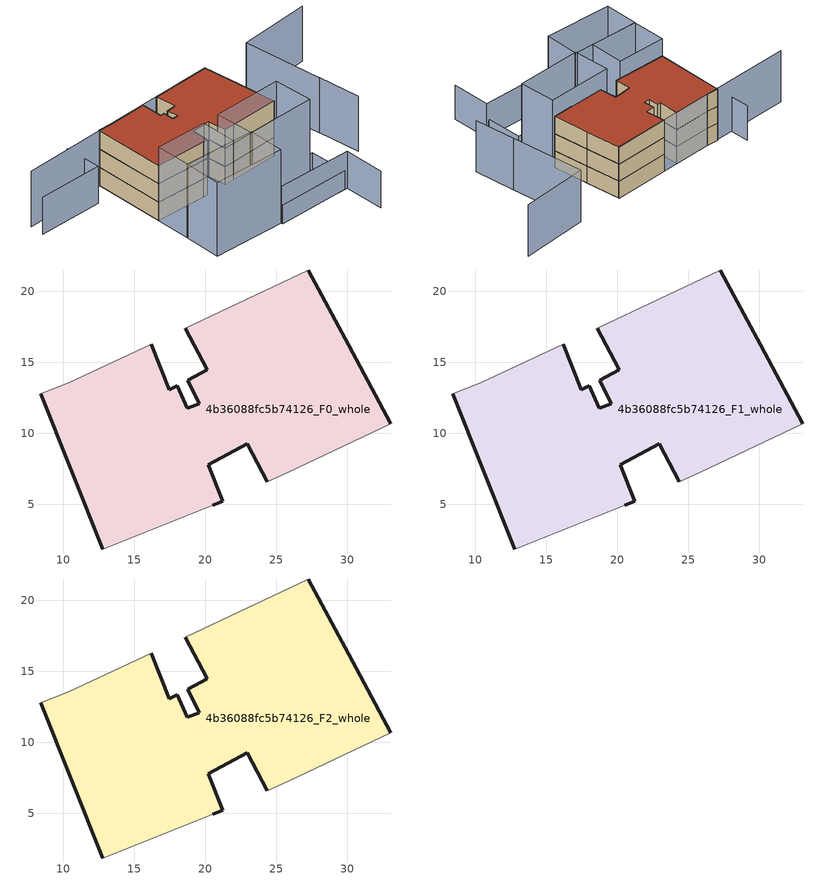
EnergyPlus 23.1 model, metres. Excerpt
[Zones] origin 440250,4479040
4b36088fc5b74126_F0_whole
 floor ground (EU_floor_Construction): 33.06,10.68 30.11,16.22 27.26,21.51 18.58,17.41 20.13,14.48 18.75,13.75 19.59,12.09 18.72,11.76 18.04,13.37 17.48,13.06 16.19,16.28 10.38,13.55 8.41,12.79 12.77,1.85 20.52,4.94 21.23,5.22 20.21,7.78 22.97,9.25 24.35,6.58 25.83,7.26 z0
 wall outside (EU_wall_Construction): 24.35,6.58 22.97,9.25 20.21,7.78 21.23,5.22 20.52,4.94 / 12.77,1.85 8.41,12.79 / 16.19,16.28 17.48,13.06 18.04,13.37 18.72,11.76 19.59,12.09 18.75,13.75 20.13,14.48 18.58,17.41 / 27.26,21.51 30.11,16.22 33.06,10.68 z0:3
 wall adiabatic (EU_wall_Construction): 33.06,10.68 25.83,7.26 24.35,6.58 / 20.52,4.94 12.77,1.85 / 8.41,12.79 10.38,13.55 16.19,16.28 / 18.58,17.41 27.26,21.51 z0:3
4b36088fc5b74126_F1_whole
 floor to 4b36088fc5b74126_F0_whole (EU_floor_Construction): 33.06,10.68 30.11,16.22 27.26,21.51 18.58,17.41 20.13,14.48 18.75,13.75 19.59,12.09 18.72,11.76 18.04,13.37 17.48,13.06 16.19,16.28 10.38,13.55 8.41,12.79 12.77,1.85 20.52,4.94 21.23,5.22 20.21,7.78 22.97,9.25 24.35,6.58 25.83,7.26 z3
 wall outside (EU_wall_Construction): 24.35,6.58 22.97,9.25 20.21,7.78 21.23,5.22 20.52,4.94 / 12.77,1.85 8.41,12.79 / 16.19,16.28 17.48,13.06 18.04,13.37 18.72,11.76 19.59,12.09 18.75,13.75 20.13,14.48 18.58,17.41 / 27.26,21.51 30.11,16.22 33.06,10.68 z3:6
 wall adiabatic (EU_wall_Construction): 33.06,10.68 25.83,7.26 24.35,6.58 / 20.52,4.94 12.77,1.85 / 8.41,12.79 10.38,13.55 16.19,16.28 / 18.58,17.41 27.26,21.51 z3:6
4b36088fc5b74126_F2_whole
 floor to 4b36088fc5b74126_F1_whole (EU_floor_Construction): 33.06,10.68 30.11,16.22 27.26,21.51 18.58,17.41 20.13,14.48 18.75,13.75 19.59,12.09 18.72,11.76 18.04,13.37 17.48,13.06 16.19,16.28 10.38,13.55 8.41,12.79 12.77,1.85 20.52,4.94 21.23,5.22 20.21,7.78 22.97,9.25 24.35,6.58 25.83,7.26 z6
 wall outside (EU_wall_Construction): 24.35,6.58 22.97,9.25 20.21,7.78 21.23,5.22 20.52,4.94 / 12.77,1.85 8.41,12.79 / 16.19,16.28 17.48,13.06 18.04,13.37 18.72,11.76 19.59,12.09 18.75,13.75 20.13,14.48 18.58,17.41 / 27.26,21.51 30.11,16.22 33.06,10.68 z6:9
 wall adiabatic (EU_wall_Construction): 33.06,10.68 25.83,7.26 24.35,6.58 / 20.52,4.94 12.77,1.85 / 8.41,12.79 10.38,13.55 16.19,16.28 / 18.58,17.41 27.26,21.51 z6:9
 roof outside (EU_roof_Construction): 27.26,21.51 30.11,16.22 33.06,10.68 25.83,7.26 24.35,6.58 22.97,9.25 20.21,7.78 21.23,5.22 20.52,4.94 12.77,1.85 8.41,12.79 10.38,13.55 16.19,16.28 17.48,13.06 18.04,13.37 18.72,11.76 19.59,12.09 18.75,13.75 20.13,14.48 18.58,17.41 z9
shading: 28.09,-4.79 39.37,-0.17 / 39.37,-0.17 41.88,-6.3 / 4.37,14.34 6.75,8.79 / 6.75,8.79 -3,4.61 z0:6; 44.01,7.49 40.76,13.77 / 40.79,13.59 34.69,25.05 / 34.69,25.05 45.03,30.56 / 27.27,21.49 -3.81,6.88 z0:9; 14.86,-3.42 25.78,0.75 / 25.78,0.75 27.9,-4.82 / 27.9,-4.82 16.98,-8.98 / 16.98,-8.98 14.86,-3.42 / 12.76,1.85 20.54,4.95 / 20.54,4.95 22.69,-0.44 / 22.69,-0.44 14.91,-3.54 / 14.91,-3.54 12.76,1.85 / 25.69,0.45 23.1,6.16 / 23.1,6.16 33.43,10.85 / 33.43,10.85 36.02,5.14 / 36.02,5.14 25.69,0.45 z0:12; 25.68,0.71 36.51,5.35 / 36.51,5.35 38.95,-0.34 / 38.95,-0.34 28.12,-4.99 / 28.12,-4.99 25.68,0.71 z0:3
[Building]
EU S2 Campaign: North Axis=0; Terrain=City; Solar Distribution=FullExterior
[Site:Location]
Madrid: Latitude=40.5; Longitude=-3.5; Time Zone=1; Elevation=609
[SizingPeriod:WeatherFileDays]
AnnualSizingPeriod: Begin Month=1; Begin Day of Month=1; End Month=12; End Day of Month=31; Day of Week for Start Day=Monday; Use Weather File Daylight Saving Period=No; Use Weather File Rain and Snow Indicators=No
[MATERIAL]
EU_InternalMass_Material: Roughness=MediumRough; Thickness=0.1; Conductivity=1; Density=1800; Specific Heat=900; Thermal Absorptance=0.9; Solar Absorptance=0.7; Visible Absorptance=0.7
[MATERIAL:NOMASS] Roughness=MediumRough; Thermal Absorptance=0.9; Solar Absorptance=0.7; Visible Absorptance=0.7
Name | Thermal Resistance
EU_wall_NoMass; EU_roof_NoMass | 2.16768
EU_floor_NoMass | 1.14339
[CONSTRUCTION]
EU_wall_Construction: EU_wall_NoMass
EU_roof_Construction: EU_roof_NoMass
EU_floor_Construction: EU_floor_NoMass
EU_InternalMass_Construction: EU_InternalMass_Material
[ZONE] Type=1; Multiplier=1; Ceiling Height=autocalculate; Floor Area=autocalculate; Part of Total Floor Area=Yes
Name | Volume
4b36088fc5b74126_F0_whole | 718.002
4b36088fc5b74126_F1_whole; 4b36088fc5b74126_F2_whole | 718.003
[INTERNALMASS] Construction=EU_InternalMass_Construction; Surface Area=239.33
Name | Zone or ZoneList
4b36088fc5b74126_F0_whole_EU_InternalMass | 4b36088fc5b74126_F0_whole
4b36088fc5b74126_F1_whole_EU_InternalMass | 4b36088fc5b74126_F1_whole
4b36088fc5b74126_F2_whole_EU_InternalMass | 4b36088fc5b74126_F2_whole
[OTHEREQUIPMENT] Fuel Type=Electricity; Design Level Calculation Method=Watts/Area; Power per Zone Floor Area=1; Fraction Latent=0; Fraction Radiant=0; Fraction Lost=0; Carbon Dioxide Generation Rate=0; EndUse Subcategory=EU_Step8_InternalGains
Name | Zone or ZoneList or Space or SpaceList | Schedule
EU_Step8_InternalGain_4b36088fc5b74126_F0_whole_f000 | 4b36088fc5b74126_F0_whole | EU_Step8_GainSchedule_4b36088fc5b74126_F0_whole_f000
EU_Step8_InternalGain_4b36088fc5b74126_F1_whole_f000 | 4b36088fc5b74126_F1_whole | EU_Step8_GainSchedule_4b36088fc5b74126_F1_whole_f000
EU_Step8_InternalGain_4b36088fc5b74126_F2_whole_f000 | 4b36088fc5b74126_F2_whole | EU_Step8_GainSchedule_4b36088fc5b74126_F2_whole_f000
[ZONEVENTILATION:DESIGNFLOWRATE] Schedule=EU_AlwaysOn; Design Flow Rate Calculation Method=AirChanges/Hour; Air Changes per Hour=0.480546; Ventilation Type=Natural; Fan Pressure Rise=0; Fan Total Efficiency=1; Constant Term Coefficient=1; Temperature Term Coefficient=0; Velocity Term Coefficient=0; Velocity Squared Term Coefficient=0; Minimum Indoor Temperature=-100; Maximum Indoor Temperature=100; Delta Temperature=-100; Minimum Outdoor Temperature=-100; Maximum Outdoor Temperature=100; Maximum Wind Speed=40
Name | Zone or ZoneList or Space or SpaceList
EU_ConstantAir_4b36088fc5b74126_F0_whole | 4b36088fc5b74126_F0_whole
EU_ConstantAir_4b36088fc5b74126_F1_whole | 4b36088fc5b74126_F1_whole
EU_ConstantAir_4b36088fc5b74126_F2_whole | 4b36088fc5b74126_F2_whole
[HVACTEMPLATE:THERMOSTAT] Constant Heating Setpoint=20; Constant Cooling Setpoint=50
EU_HeatOnly_4b36088fc5b74126_F0_whole; EU_HeatOnly_4b36088fc5b74126_F1_whole; EU_HeatOnly_4b36088fc5b74126_F2_whole
[HVACTEMPLATE:ZONE:IDEALLOADSAIRSYSTEM] System Availability Schedule=EU_AlwaysOn; Maximum Heating Supply Air Temperature=50; Minimum Cooling Supply Air Temperature=13; Maximum Heating Supply Air Humidity Ratio=0.0156; Minimum Cooling Supply Air Humidity Ratio=0.0077; Heating Limit=NoLimit; Cooling Limit=NoLimit; Heating Availability Schedule=EU_AlwaysOn; Cooling Availability Schedule=EU_CoolingOff; Dehumidification Control Type=ConstantSensibleHeatRatio; Cooling Sensible Heat Ratio=0.7; Dehumidification Setpoint=60; Humidification Control Type=None; Humidification Setpoint=30; Outdoor Air Method=None; Outdoor Air Flow Rate per Person=0.00944; Outdoor Air Flow Rate per Zone Floor Area=0; Outdoor Air Flow Rate per Zone=0; Demand Controlled Ventilation Type=None; Outdoor Air Economizer Type=NoEconomizer; Heat Recovery Type=None; Sensible Heat Recovery Effectiveness=0.7; Latent Heat Recovery Effectiveness=0.65
Name | Template Thermostat
4b36088fc5b74126_F0_whole | EU_HeatOnly_4b36088fc5b74126_F0_whole
4b36088fc5b74126_F1_whole | EU_HeatOnly_4b36088fc5b74126_F1_whole
4b36088fc5b74126_F2_whole | EU_HeatOnly_4b36088fc5b74126_F2_whole
[SIZING:ZONE] Zone Cooling Design Supply Air Temperature Input Method=SupplyAirTemperature; Zone Cooling Design Supply Air Temperature=13; Zone Heating Design Supply Air Temperature Input Method=SupplyAirTemperature; Zone Heating Design Supply Air Temperature=50; Zone Cooling Design Supply Air Humidity Ratio=0.008; Zone Heating Design Supply Air Humidity Ratio=0.008; Cooling Design Air Flow Method=DesignDay; Cooling Design Air Flow Rate=0; Cooling Minimum Air Flow per Zone Floor Area=0.000762; Cooling Minimum Air Flow=0; Cooling Minimum Air Flow Fraction=0.2; Heating Design Air Flow Method=DesignDay; Heating Design Air Flow Rate=0; Heating Maximum Air Flow per Zone Floor Area=0.002032; Heating Maximum Air Flow=0.141576; Heating Maximum Air Flow Fraction=0.3; Account for Dedicated Outdoor Air System=No; Dedicated Outdoor Air System Control Strategy=NeutralSupplyAir; Dedicated Outdoor Air Low Setpoint Temperature for Design=autosize; Dedicated Outdoor Air High Setpoint Temperature for Design=autosize; Zone Load Sizing Method=Sensible Load Only No Latent Load; Zone Latent Cooling Design Supply Air Humidity Ratio Input Method=HumidityRatioDifference; Zone Cooling Design Supply Air Humidity Ratio Difference=0.005; Zone Latent Heating Design Supply Air Humidity Ratio Input Method=HumidityRatioDifference; Zone Humidification Design Supply Air Humidity Ratio Difference=0.005
4b36088fc5b74126_F0_whole; 4b36088fc5b74126_F1_whole; 4b36088fc5b74126_F2_whole
[SCHEDULE:CONSTANT]
Name | Hourly Value
EU_AlwaysOn | 1
EU_CoolingOff | 0
[SCHEDULE:FILE] Column Number=1; Rows to Skip at Top=0; Number of Hours of Data=8760; Column Separator=Comma; Interpolate to Timestep=No; Minutes per Item=60; Adjust Schedule for Daylight Savings=Yes
Name | File
EU_Step8_GainSchedule_4b36088fc5b74126_F0_whole_f000 | ../../schedules/4b36088fc5b74126/4b36088fc5b74126_F0_whole_f000_gain.csv
EU_Step8_GainSchedule_4b36088fc5b74126_F1_whole_f000 | ../../schedules/4b36088fc5b74126/4b36088fc5b74126_F1_whole_f000_gain.csv
EU_Step8_GainSchedule_4b36088fc5b74126_F2_whole_f000 | ../../schedules/4b36088fc5b74126/4b36088fc5b74126_F2_whole_f000_gain.csv
